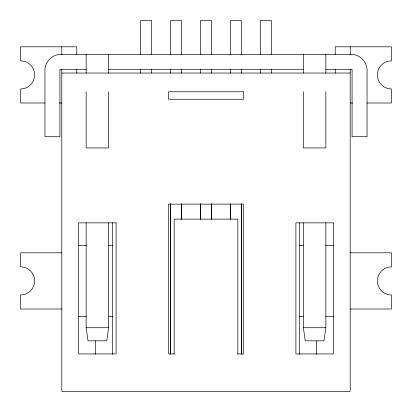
<?xml version="1.0" encoding="UTF-8"?>
<svg xmlns="http://www.w3.org/2000/svg" width="412" height="412" viewBox="0 0 412 412"><rect width="100%" height="100%" fill="white"/><g stroke="black" fill="none" stroke-linecap="round" stroke-linejoin="round"><path stroke-width="0.62" d="M108.619 222.856L108.619 327.725L106.744 340.837L88.019 340.837L86.144 327.725L86.144 222.856M325.856 222.856L325.856 327.725L323.981 340.837L305.256 340.837L303.381 327.725L303.381 222.856M86.144 69.293L59.925 69.293L59.925 136.707L44.944 136.707L44.944 69.293A16.449 16.449 0 0 1 59.925 54.307L352.075 54.307A16.449 16.449 0 0 1 367.056 69.293L367.056 136.707L352.075 136.707L352.075 69.293L325.856 69.293M108.449 69.293L303.551 69.293M61.8 73.037L350.2 73.037M45.062 103L20.6 103L20.6 88.956A14.044 14.044 0 0 0 34.644 74.907A14.044 14.044 0 0 0 20.6 60.863L20.6 46.819L76.781 46.819L76.781 54.492M59.225 103L61.8 103M350.2 103L352.775 103M366.938 103L391.4 103L391.4 88.956A14.044 14.044 0 0 1 377.356 74.907A14.044 14.044 0 0 1 391.4 60.863L391.4 46.819L335.219 46.819L335.219 54.492M78.707 245.325L86.412 245.325M108.243 245.325L112.739 245.325M299.261 245.325L303.757 245.325M325.588 245.325L333.293 245.325M61.8 252.819L20.6 252.819L20.6 266.863A14.044 14.044 0 0 1 34.644 280.907A14.044 14.044 0 0 1 20.6 294.956L20.6 309L61.8 309M350.2 252.819L391.4 252.819L391.4 266.863A14.044 14.044 0 0 0 377.356 280.907A14.044 14.044 0 0 0 391.4 294.956L391.4 309L350.2 309M78.527 316.493L86.206 316.493M108.737 316.493L112.723 316.493M299.277 316.493L303.263 316.493M325.794 316.493L333.473 316.493M86.144 327.725L108.619 327.725M303.381 327.725L325.856 327.725M174.786 353.944L168.544 353.944L168.544 204.125L243.456 204.125L243.456 353.944L237.214 353.944M350.2 46.819L350.2 54.492M350.2 69.201L350.2 391.4L61.8 391.4L61.8 69.201M335.219 69.201L335.219 73.037M325.856 54.307L325.856 73.037M325.856 91.763L325.856 147.944L303.381 147.944L303.381 91.763M316.493 340.822L316.493 354.263M303.381 54.307L303.381 73.037M299.637 222.722L299.637 354.274M271.544 54.554L271.544 20.6L260.307 20.6L260.307 54.554M271.544 69.201L271.544 73.037M260.307 69.201L260.307 73.037M241.617 204.563L241.617 354.253M241.581 54.554L241.581 20.6L230.344 20.6L230.344 54.554M241.581 69.201L241.581 73.037M241.581 203.513L241.581 353.944M237.837 353.944L237.837 219.107L174.163 219.107L174.163 353.944M230.38 204.537L230.38 219.117M230.344 69.201L230.344 73.037M230.344 203.513L230.344 219.586M211.655 204.563L211.655 219.132M211.619 54.554L211.619 20.6L200.381 20.6L200.381 54.554M211.619 69.201L211.619 73.037M211.619 203.513L211.619 219.586M200.417 204.537L200.417 219.117M200.381 69.201L200.381 73.037M200.381 203.513L200.381 219.586M181.692 204.563L181.692 219.132M181.656 54.554L181.656 20.6L170.419 20.6L170.419 54.554M181.656 69.201L181.656 73.037M181.656 203.513L181.656 219.586M170.455 204.537L170.455 354.243M170.419 69.201L170.419 73.037M170.419 203.513L170.419 353.944M151.693 54.554L151.693 20.6L140.456 20.6L140.456 54.554M151.693 69.201L151.693 73.037M140.456 69.201L140.456 73.037M112.363 222.722L112.363 354.274M108.619 54.307L108.619 73.037M108.619 91.763L108.619 147.944L86.144 147.944L86.144 91.763M95.507 340.822L95.507 354.263M86.144 54.307L86.144 73.037M76.781 69.201L76.781 73.037M61.8 46.819L61.8 54.492M243.456 91.763L168.544 91.763L168.544 99.256L243.456 99.256L243.456 91.763M116.107 222.856L78.656 222.856L78.656 353.944L116.107 353.944L116.107 222.856M333.344 222.856L295.893 222.856L295.893 353.944L333.344 353.944L333.344 222.856"/></g></svg>
